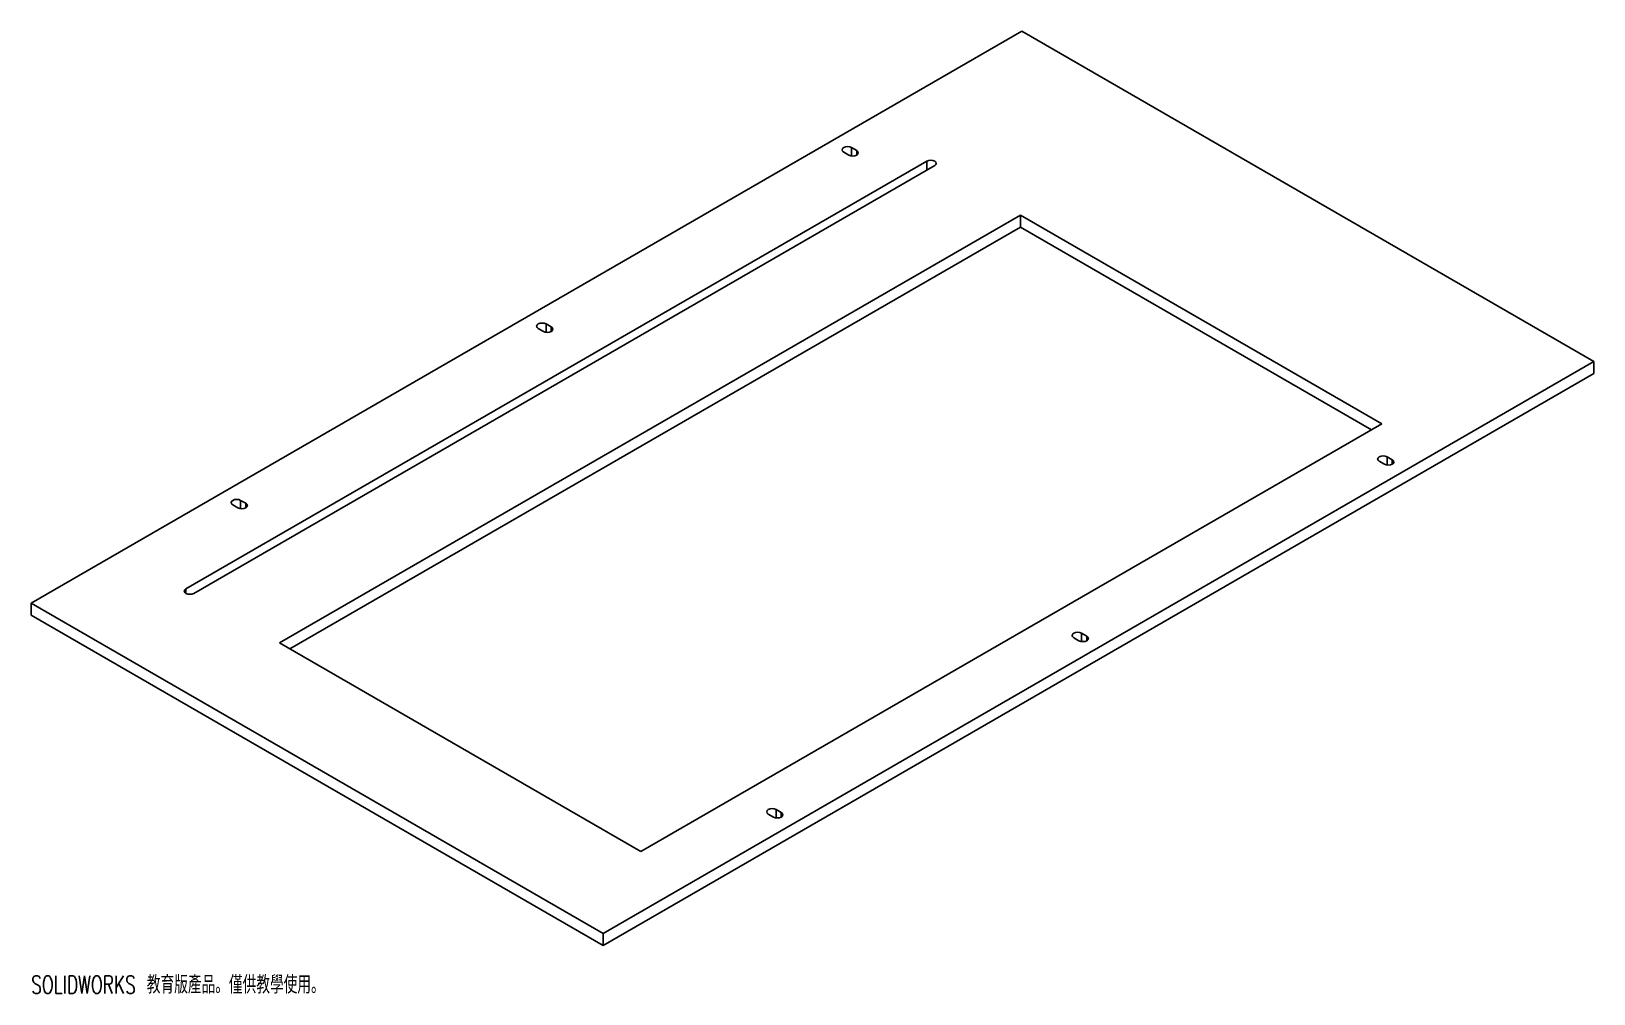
# Paper-space layout '_等角視' of a CAD drawing. Header units: millimetres. Extents: x -213 to 212, y -136 to 126.
import ezdxf

# ---------------------------------------------------------------- set-up
doc = ezdxf.new("R2010")
doc.units = ezdxf.units.MM
doc.styles.add('SLDTEXTSTYLE0', font='TXT', dxfattribs={"width": 0.7, "bigfont": 'bigfont'})

psp = doc.layouts.new('_等角視')

# ---------------------------------------------------------------- linework, layer by layer
at = {"color": 7, "linetype": 'Continuous', "lineweight": 25}
for p, q in [((56.76, 125.64), (-212.65, -29.89)), ((212.32, 35.83), (56.76, 125.64)), ((10.44, 94), (11.86, 93.18)), ((30.95, 90.33), (-170.58, -26.01)), ((8.32, 92.78), (9.73, 91.96)), ((-168.46, -27.24), (33.07, 89.1)), ((56.4, 75.63), (-145.12, -40.71)), ((56.4, 72.36), (-142.29, -42.34)), ((154.69, 18.89), (56.4, 75.63)), ((56.4, 72.36), (56.4, 75.63)), ((151.86, 17.26), (56.4, 72.36)), ((-74.77, 44.81), (-73.35, 43.99)), ((-72.64, 46.04), (-71.23, 45.22)), ((-57.09, -119.69), (212.32, 35.83)), ((212.32, 32.56), (212.32, 35.83)), ((-57.09, -122.96), (212.32, 32.56)), ((-46.83, -97.45), (154.69, 18.89)), ((153.98, 8.69), (155.4, 7.87)), ((156.11, 9.91), (157.52, 9.09)), ((-157.85, -3.15), (-156.44, -3.97)), ((-155.73, -1.93), (-154.31, -2.74)), ((-212.65, -29.89), (-57.09, -119.69)), ((-212.65, -33.16), (-212.65, -29.89)), ((-212.65, -33.16), (-57.09, -122.96)), ((73.02, -38.05), (74.43, -38.87)), ((-145.12, -40.71), (-46.83, -97.45)), ((70.9, -39.28), (72.31, -40.1)), ((-12.19, -87.24), (-10.77, -88.06)), ((-10.06, -86.02), (-8.65, -86.83)), ((-57.09, -122.96), (-57.09, -119.69))]:
    psp.add_line(p, q, dxfattribs=at)
at = {"color": 8, "linetype": 'Continuous', "lineweight": 25}
for p, q in [((10.44, 91.73), (10.44, 94)), ((11.86, 91.96), (11.86, 93.18)), ((30.95, 87.88), (30.95, 90.33)), ((-72.64, 43.77), (-72.64, 46.04)), ((-71.23, 43.99), (-71.23, 45.22)), ((156.11, 7.64), (156.11, 9.91)), ((157.52, 7.87), (157.52, 9.09)), ((-155.73, -4.2), (-155.73, -1.93)), ((-154.31, -3.97), (-154.31, -2.74)), ((-170.58, -27.24), (-170.58, -26.01)), ((73.02, -40.32), (73.02, -38.05)), ((74.43, -40.1), (74.43, -38.87)), ((-10.06, -88.29), (-10.06, -86.02)), ((-8.65, -88.06), (-8.65, -86.83))]:
    psp.add_line(p, q, dxfattribs=at)
at = {"color": 7, "linetype": 'Continuous', "lineweight": 25, "flags": 128}
for points in [[(10.44, 94), (9.95, 94.19), (9.38, 94.25), (8.81, 94.19), (8.32, 94), (7.99, 93.72), (7.88, 93.39), (7.99, 93.06), (8.32, 92.78)], [(9.73, 91.96), (10.22, 91.77), (10.79, 91.71), (11.37, 91.77), (11.86, 91.96), (12.18, 92.24), (12.29, 92.57), (12.18, 92.9), (11.86, 93.18)], [(33.07, 89.1), (33.39, 89.38), (33.51, 89.71), (33.39, 90.05), (33.07, 90.33), (32.58, 90.51), (32.01, 90.58), (31.43, 90.51), (30.95, 90.33)], [(-72.64, 46.04), (-73.13, 46.22), (-73.7, 46.29), (-74.28, 46.22), (-74.77, 46.04), (-75.09, 45.76), (-75.2, 45.42), (-75.09, 45.09), (-74.77, 44.81)], [(-73.35, 43.99), (-72.86, 43.81), (-72.29, 43.74), (-71.72, 43.81), (-71.23, 43.99), (-70.9, 44.28), (-70.79, 44.61), (-70.9, 44.94), (-71.23, 45.22)], [(156.11, 9.91), (155.62, 10.1), (155.04, 10.16), (154.47, 10.1), (153.98, 9.91), (153.66, 9.63), (153.54, 9.3), (153.66, 8.97), (153.98, 8.69)], [(155.4, 7.87), (155.88, 7.68), (156.46, 7.62), (157.03, 7.68), (157.52, 7.87), (157.84, 8.15), (157.96, 8.48), (157.84, 8.81), (157.52, 9.09)], [(-155.73, -1.93), (-156.22, -1.74), (-156.79, -1.67), (-157.36, -1.74), (-157.85, -1.93), (-158.18, -2.21), (-158.29, -2.54), (-158.18, -2.87), (-157.85, -3.15)], [(-156.44, -3.97), (-155.95, -4.16), (-155.38, -4.22), (-154.8, -4.16), (-154.31, -3.97), (-153.99, -3.69), (-153.88, -3.36), (-153.99, -3.03), (-154.31, -2.74)], [(-170.58, -26.01), (-170.9, -26.29), (-171.02, -26.62), (-170.9, -26.96), (-170.58, -27.24), (-170.09, -27.42), (-169.52, -27.49), (-168.94, -27.42), (-168.46, -27.24)], [(73.02, -38.05), (72.53, -37.87), (71.96, -37.8), (71.39, -37.87), (70.9, -38.05), (70.57, -38.33), (70.46, -38.67), (70.57, -39), (70.9, -39.28)], [(72.31, -40.1), (72.8, -40.28), (73.37, -40.35), (73.95, -40.28), (74.43, -40.1), (74.76, -39.81), (74.87, -39.48), (74.76, -39.15), (74.43, -38.87)], [(-10.06, -86.02), (-10.55, -85.83), (-11.13, -85.76), (-11.7, -85.83), (-12.19, -86.02), (-12.51, -86.3), (-12.63, -86.63), (-12.51, -86.96), (-12.19, -87.24)], [(-10.77, -88.06), (-10.29, -88.25), (-9.71, -88.31), (-9.14, -88.25), (-8.65, -88.06), (-8.33, -87.78), (-8.21, -87.45), (-8.33, -87.12), (-8.65, -86.83)]]:
    psp.add_lwpolyline(points, dxfattribs=at)

# ---------------------------------------------------------------- texts
at = {"color": 7, "linetype": 'Continuous', "insert": (-212.65, -131.23), "char_height": 4.8336, "attachment_point": 1, "style": 'SLDTEXTSTYLE0'}
psp.add_mtext('SOLIDWORKS 教育版產品。僅供教學使用。', dxfattribs=at)

doc.saveas('drawing.dxf')
